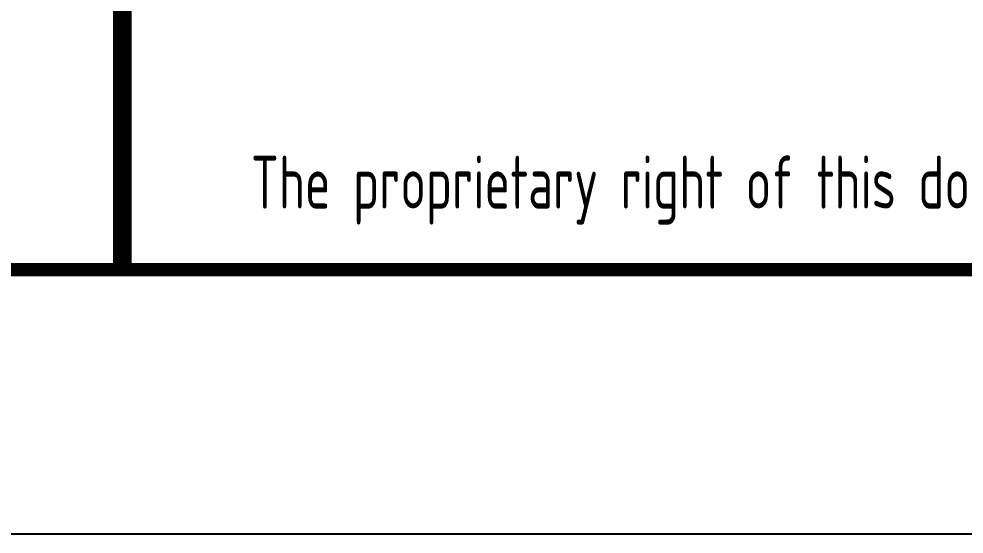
# Model space of a CAD drawing. Extents: x 9732137 to 18866768, y -962146 to 246094.
# Drawn here: x 9817066 to 9820636, y -360706 to -358759 of the extents above; entities that cross this region are included whole.
import ezdxf
from ezdxf.enums import TextEntityAlignment as Align

# ---------------------------------------------------------------- set-up
doc = ezdxf.new("R2010")
doc.units = 0
doc.header["$LTSCALE"] = 1000
doc.layers.get('0').update_dxf_attribs({"linetype": 'CONTINUOUS'})
doc.layers.add('BORDER', color=7, linetype='CONTINUOUS')
doc.styles.add('TSSD_Rein', font='Tssdeng.shx', dxfattribs={"width": 0.7, "bigfont": 'hztxt.shx'})

msp = doc.modelspace()

# ---------------------------------------------------------------- linework, layer by layer
msp.add_line((9817456.8, -359705.6), (9835456.8, -359705.6))
msp.add_lwpolyline([(9835456.8, -353706.3, 70, 70, 0), (9817456.8, -353706.3, 70, 70, 0), (9817456.8, -359706.3, 0, 0, 0)], format="xyseb")
msp.add_lwpolyline([(9835456.8, -353706.3, 70, 70, 0), (9817456.8, -353706.3, 70, 70, 0), (9817456.8, -359706.3, 0, 0, 0)], format="xyseb")
at = {"const_width": 70}
msp.add_lwpolyline([(9817456.8, -353706.3), (9817456.8, -359706.3)], dxfattribs=at)
at = {"layer": 'BORDER'}
msp.add_lwpolyline([(9777056.8, -360706.3), (9777056.8, -318706.3), (9836456.8, -318706.3), (9836456.8, -360706.3)], close=True, dxfattribs=at)
at = {"layer": 'BORDER', "const_width": 50}
msp.add_lwpolyline([(9779556.8, -359706.3), (9779556.8, -319706.3), (9835456.8, -319706.3), (9835456.8, -359706.3)], close=True, dxfattribs=at)

# ---------------------------------------------------------------- texts
at = {"style": 'TSSD_Rein', "width": 0.7}
msp.add_text('The proprietary right of this document belongs to Anhui Huadong Chemical And Medical Engineering  Co.,Ltd.  and any replication or transfer to the 3rd. side is forbidden without its permission. ', height=200, dxfattribs=at).set_placement((9826203.2, -359405.6), align=Align.MIDDLE)

doc.saveas('drawing.dxf')
